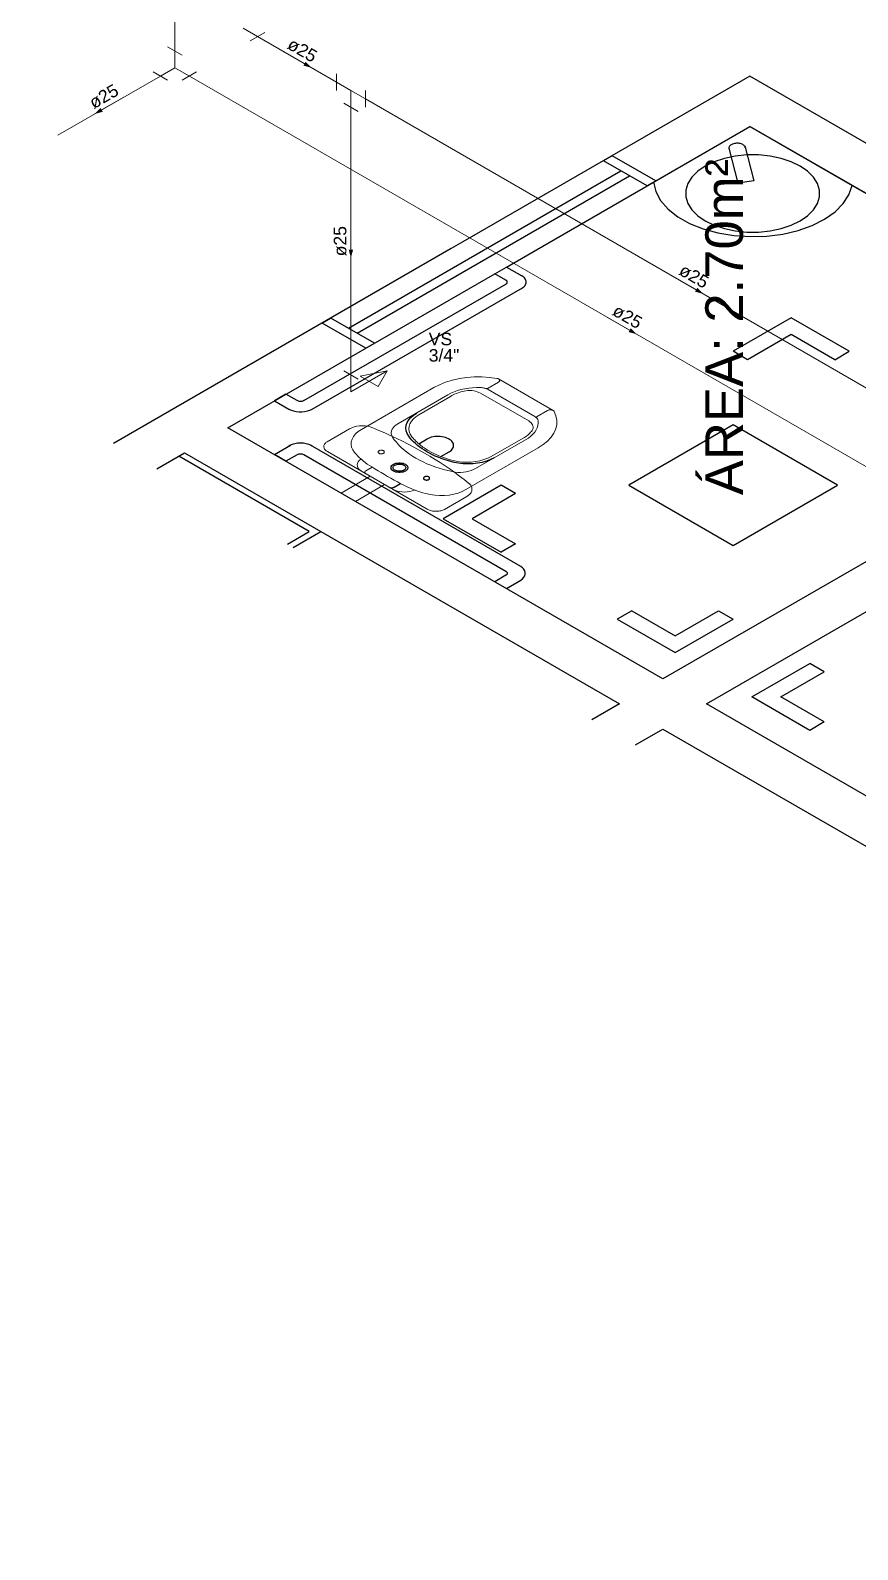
# Model space of a CAD drawing. Header units: millimetres. Extents: x 40 to 499, y -93 to 187.
# Drawn here: x 124.44 to 134.33, y 47.09 to 65.25 of the extents above; entities that cross this region are included whole.
import ezdxf

# ---------------------------------------------------------------- set-up
doc = ezdxf.new("R2010")
doc.units = ezdxf.units.MM
doc.header["$MEASUREMENT"] = 0
doc.layers.add('. Layaot', color=8, linetype='Continuous')
doc.layers.add('A-PARED', color=4, linetype='Continuous')
for name, color, linetype, lineweight in [('015', 8, 'Continuous', 15), ('A-PISO', 8, 'Continuous', 5), ('AF-Condutos', 4, 'Continuous', 5), ('AF-Conexões', 9, 'Continuous', 5), ('AF-Sentido conduto', 9, 'Continuous', 5), ('AF-Textos conduto', 7, 'Continuous', 5), ('Textos', 7, 'Continuous', 5)]:
    doc.layers.add(name, color=color, linetype=linetype, lineweight=lineweight)
doc.styles.add('Arial', font='arial.ttf')

msp = doc.modelspace()

# ---------------------------------------------------------------- hatches: boundary and pattern name
at = {"layer": 'AF-Sentido conduto', "linetype": 'Continuous'}
for points in [[(127.803, 64.801), (127.732, 64.872), (127.706, 64.827)], [(125.212, 64.249), (125.309, 64.275), (125.283, 64.319)], [(128.273, 62.529), (128.299, 62.626), (128.248, 62.626)], [(132.481, 62.1), (132.41, 62.171), (132.384, 62.126)], [(131.686, 61.618), (131.615, 61.688), (131.59, 61.643)]]:
    msp.add_hatch(color=1, dxfattribs=at).paths.add_polyline_path(points)

# ---------------------------------------------------------------- linework, layer by layer
at = {"layer": '. Layaot'}
for p, q in [((133.04, 64.7), (129.611, 62.72)), ((135.777, 63.12), (133.04, 64.7)), ((130.131, 62.42), (133.04, 64.1)), ((131.889, 63.436), (133.04, 64.1)), ((134.26, 63.396), (133.04, 64.1)), ((135.257, 62.82), (133.04, 64.1)), ((133.04, 64.1), (134.26, 63.396)), ((131.395, 63.75), (131.291, 63.69)), ((131.915, 63.45), (131.395, 63.75)), ((132.788, 63.84), (132.895, 63.423)), ((132.979, 63.867), (133.085, 63.45)), ((128.243, 61.69), (131.499, 63.57)), ((131.811, 63.39), (131.291, 63.69)), ((128.347, 61.63), (131.603, 63.51)), ((131.915, 63.45), (131.811, 63.39)), ((133.085, 63.45), (132.895, 63.423)), ((134.26, 63.396), (135.257, 62.82)), ((129.472, 62.64), (125.436, 60.31)), ((126.805, 60.5), (129.992, 62.34)), ((127.712, 60.824), (130.124, 62.217)), ((127.931, 61.75), (128.035, 61.81)), ((128.45, 61.45), (127.931, 61.75)), ((128.554, 61.51), (128.035, 61.81)), ((128.45, 61.45), (128.554, 61.51)), ((138.756, 61.4), (132.001, 57.5)), ((133.012, 61.313), (132.839, 61.413)), ((134.052, 61.313), (134.225, 61.413)), ((132.521, 57.2), (139.276, 61.1)), ((132.001, 57.5), (126.805, 60.5)), ((125.956, 60.01), (126.285, 60.2)), ((127.775, 59.26), (126.216, 60.16)), ((126.285, 60.2), (131.483, 57.2)), ((130.124, 58.784), (127.712, 60.177)), ((130.241, 59.713), (130.068, 59.813)), ((127.515, 59.11), (127.775, 59.26)), ((127.584, 59.07), (127.913, 59.26)), ((130.241, 59.113), (130.068, 59.013)), ((131.627, 58.313), (131.454, 58.213)), ((132.666, 58.313), (132.839, 58.213)), ((133.928, 57.584), (133.755, 57.684)), ((131.483, 57.2), (131.153, 57.009)), ((137.717, 54.2), (132.521, 57.2)), ((131.672, 56.71), (132.001, 56.9)), ((132.001, 56.9), (137.198, 53.9)), ((133.928, 56.984), (133.755, 56.884))]:
    msp.add_line(p, q, dxfattribs=at)
for points in [[(132.984, 63.846), (132.983, 63.853), (132.98, 63.859), (132.976, 63.866), (132.97, 63.872), (132.963, 63.878), (132.955, 63.883), (132.946, 63.888), (132.936, 63.892), (132.925, 63.895), (132.914, 63.897), (132.902, 63.899), (132.89, 63.899), (132.878, 63.899), (132.866, 63.898), (132.854, 63.896), (132.843, 63.894), (132.833, 63.89), (132.823, 63.886), (132.814, 63.881), (132.807, 63.876), (132.8, 63.87), (132.795, 63.864), (132.791, 63.857), (132.789, 63.85), (132.788, 63.843), (132.789, 63.836), (132.791, 63.829)], [(132.506, 63.626), (132.416, 63.564), (132.346, 63.494), (132.298, 63.418), (132.274, 63.339), (132.274, 63.258), (132.298, 63.179), (132.346, 63.103), (132.416, 63.033), (132.506, 62.971), (132.613, 62.919), (132.734, 62.879), (132.865, 62.851), (133.003, 62.837), (133.142, 62.837), (133.28, 62.851), (133.411, 62.879), (133.533, 62.919), (133.64, 62.971), (133.729, 63.033), (133.799, 63.103), (133.847, 63.179), (133.871, 63.258), (133.871, 63.339), (133.847, 63.418), (133.799, 63.494), (133.729, 63.564), (133.64, 63.626), (133.533, 63.678), (133.411, 63.718), (133.28, 63.746), (133.142, 63.76), (133.003, 63.76), (132.865, 63.746), (132.734, 63.718), (132.613, 63.678), (132.506, 63.626)], [(131.889, 63.436), (131.915, 63.323), (131.973, 63.214), (132.061, 63.113), (132.178, 63.021), (132.318, 62.941), (132.48, 62.876), (132.658, 62.827), (132.847, 62.796), (133.043, 62.784), (133.24, 62.79), (133.432, 62.814), (133.614, 62.857), (133.782, 62.917), (133.931, 62.991), (134.056, 63.079), (134.154, 63.178), (134.223, 63.284), (134.26, 63.396)], [(130.124, 62.217), (130.128, 62.219), (130.131, 62.221), (130.133, 62.224), (130.136, 62.226), (130.138, 62.229), (130.139, 62.232), (130.14, 62.235), (130.141, 62.237), (130.141, 62.24), (130.141, 62.243), (130.14, 62.246), (130.139, 62.249), (130.138, 62.252), (130.136, 62.254), (130.133, 62.257), (130.131, 62.259), (130.128, 62.262), (130.124, 62.264), (130.124, 62.264), (130.124, 62.264), (129.992, 62.34), (130.131, 62.42), (130.323, 62.309)], [(130.304, 62.16), (130.316, 62.167), (130.328, 62.175), (130.338, 62.183), (130.347, 62.192), (130.354, 62.201), (130.36, 62.21), (130.364, 62.22), (130.366, 62.23), (130.367, 62.24), (130.366, 62.25), (130.364, 62.26), (130.36, 62.27), (130.354, 62.28), (130.347, 62.289), (130.338, 62.298), (130.328, 62.306), (130.316, 62.313), (130.304, 62.32)], [(127.712, 60.824), (127.704, 60.82), (127.695, 60.817), (127.686, 60.815), (127.676, 60.814), (127.666, 60.814), (127.656, 60.815), (127.647, 60.817), (127.638, 60.82), (127.63, 60.824), (127.63, 60.824), (127.63, 60.824), (127.498, 60.9), (127.359, 60.82), (127.532, 60.72), (127.532, 60.72), (127.559, 60.709), (127.589, 60.7), (127.621, 60.694), (127.654, 60.691), (127.688, 60.691), (127.721, 60.694), (127.753, 60.7), (127.783, 60.709), (127.81, 60.72), (127.81, 60.72), (127.81, 60.72), (130.323, 62.171)], [(134.225, 61.413), (133.532, 61.813), (132.839, 61.413)], [(134.052, 61.313), (133.532, 61.613), (133.012, 61.313)], [(129.983, 60.141), (129.94, 60.119), (129.893, 60.101), (129.841, 60.086), (129.787, 60.075), (129.731, 60.069), (129.673, 60.067), (129.616, 60.069), (129.56, 60.076), (129.506, 60.086), (129.506, 60.086), (129.506, 60.086), (129.506, 60.086), (129.466, 60.097), (129.427, 60.108), (129.389, 60.12), (129.351, 60.133), (129.315, 60.147), (129.28, 60.162), (129.246, 60.178), (129.213, 60.195), (129.182, 60.212), (129.182, 60.212), (129.182, 60.212), (129.182, 60.212), (129.152, 60.23), (129.123, 60.249), (129.096, 60.269), (129.07, 60.289), (129.045, 60.31), (129.023, 60.331), (129.002, 60.353), (128.982, 60.376), (128.964, 60.399), (128.964, 60.399), (128.964, 60.399), (128.964, 60.399), (128.946, 60.43), (128.934, 60.463), (128.931, 60.496), (128.934, 60.529), (128.945, 60.561), (128.964, 60.593), (128.989, 60.622), (129.021, 60.65), (129.059, 60.675), (129.059, 60.675), (129.059, 60.675)], [(132.839, 59.093), (134.086, 59.813), (132.839, 60.533), (131.592, 59.813), (132.839, 59.093)], [(127.712, 60.177), (127.704, 60.18), (127.695, 60.183), (127.686, 60.185), (127.676, 60.186), (127.666, 60.186), (127.656, 60.185), (127.647, 60.183), (127.638, 60.18), (127.63, 60.177), (127.63, 60.177), (127.63, 60.177), (127.498, 60.1), (127.359, 60.18), (127.552, 60.291)], [(127.81, 60.28), (127.798, 60.288), (127.784, 60.294), (127.77, 60.3), (127.755, 60.305), (127.739, 60.309), (127.723, 60.313), (127.706, 60.315), (127.688, 60.316), (127.671, 60.317), (127.654, 60.316), (127.636, 60.315), (127.619, 60.313), (127.603, 60.309), (127.587, 60.305), (127.572, 60.3), (127.558, 60.294), (127.544, 60.288), (127.532, 60.28)], [(130.124, 58.784), (130.128, 58.782), (130.131, 58.779), (130.133, 58.777), (130.136, 58.774), (130.138, 58.772), (130.139, 58.769), (130.14, 58.766), (130.141, 58.763), (130.141, 58.76), (130.141, 58.757), (130.14, 58.755), (130.139, 58.752), (130.138, 58.749), (130.136, 58.746), (130.133, 58.744), (130.131, 58.741), (130.128, 58.739), (130.124, 58.737), (130.124, 58.737), (130.124, 58.737), (129.992, 58.66), (130.131, 58.58), (130.304, 58.68), (130.304, 58.68), (130.324, 58.696), (130.339, 58.713), (130.35, 58.731), (130.355, 58.751), (130.355, 58.77), (130.35, 58.789), (130.339, 58.808), (130.324, 58.825), (130.304, 58.84), (130.304, 58.84), (130.304, 58.84), (127.79, 60.291)], [(129.084, 60.308), (129.184, 60.366)], [(129.349, 60.155), (129.446, 60.211), (129.446, 60.211), (129.46, 60.221), (129.473, 60.231), (129.483, 60.242), (129.491, 60.254), (129.497, 60.266), (129.5, 60.278), (129.5, 60.291), (129.498, 60.303), (129.494, 60.316), (129.487, 60.328), (129.478, 60.339), (129.467, 60.35), (129.453, 60.36), (129.438, 60.369), (129.421, 60.376), (129.402, 60.383), (129.382, 60.388), (129.362, 60.392), (129.34, 60.395), (129.319, 60.396), (129.297, 60.395), (129.275, 60.394), (129.254, 60.39), (129.234, 60.386), (129.215, 60.38), (129.197, 60.373), (129.181, 60.364), (129.181, 60.364), (129.181, 60.364)], [(128.924, 60.063), (128.935, 60.056), (128.944, 60.047), (128.95, 60.037), (128.953, 60.028), (128.953, 60.017), (128.95, 60.007), (128.944, 59.998), (128.935, 59.989), (128.924, 59.982), (128.911, 59.975), (128.896, 59.97), (128.879, 59.967), (128.862, 59.965), (128.844, 59.965), (128.827, 59.967), (128.811, 59.97), (128.796, 59.975), (128.782, 59.982), (128.782, 59.982), (128.782, 59.982), (128.782, 59.982), (128.771, 59.989), (128.762, 59.998), (128.756, 60.007), (128.753, 60.017), (128.753, 60.028), (128.756, 60.037), (128.762, 60.047), (128.771, 60.056), (128.782, 60.063), (128.796, 60.07), (128.811, 60.075), (128.827, 60.078), (128.844, 60.08), (128.862, 60.08), (128.879, 60.078), (128.896, 60.075), (128.911, 60.07), (128.924, 60.063), (128.924, 60.063)], [(128.907, 60.053), (128.915, 60.048), (128.922, 60.041), (128.926, 60.034), (128.929, 60.026), (128.929, 60.019), (128.926, 60.011), (128.922, 60.004), (128.915, 59.997), (128.907, 59.992), (128.897, 59.987), (128.885, 59.983), (128.873, 59.98), (128.86, 59.979), (128.847, 59.979), (128.833, 59.98), (128.821, 59.983), (128.81, 59.987), (128.8, 59.992), (128.8, 59.992), (128.8, 59.992), (128.8, 59.992), (128.791, 59.997), (128.784, 60.004), (128.78, 60.011), (128.778, 60.019), (128.778, 60.026), (128.78, 60.034), (128.784, 60.041), (128.791, 60.048), (128.8, 60.053), (128.81, 60.058), (128.821, 60.062), (128.833, 60.065), (128.847, 60.066), (128.86, 60.066), (128.873, 60.065), (128.885, 60.062), (128.897, 60.058), (128.907, 60.053), (128.907, 60.053)], [(129.151, 59.881), (129.156, 59.879), (129.162, 59.877), (129.168, 59.876), (129.174, 59.875), (129.181, 59.875), (129.187, 59.876), (129.193, 59.877), (129.199, 59.879), (129.203, 59.881), (129.208, 59.884), (129.211, 59.887), (129.213, 59.891), (129.214, 59.895), (129.214, 59.898), (129.213, 59.902), (129.211, 59.905), (129.208, 59.909), (129.203, 59.912), (129.203, 59.912), (129.203, 59.912), (129.203, 59.912), (129.199, 59.914), (129.193, 59.916), (129.187, 59.917), (129.181, 59.918), (129.174, 59.918), (129.168, 59.917), (129.162, 59.916), (129.156, 59.914), (129.151, 59.912), (129.147, 59.909), (129.144, 59.905), (129.142, 59.902), (129.14, 59.898), (129.14, 59.895), (129.142, 59.891), (129.144, 59.887), (129.147, 59.884), (129.151, 59.881), (129.151, 59.881)], [(128.728, 59.79), (128.734, 59.787), (128.74, 59.785), (128.748, 59.783), (128.755, 59.783), (128.763, 59.783), (128.77, 59.783), (128.777, 59.785), (128.784, 59.787), (128.79, 59.79), (128.79, 59.79), (128.79, 59.79), (128.865, 59.834)], [(130.068, 59.813), (129.375, 59.413), (130.068, 59.013)], [(130.241, 59.713), (129.722, 59.413), (130.241, 59.113)], [(131.627, 58.313), (132.147, 58.013), (132.666, 58.313)], [(131.454, 58.213), (132.147, 57.813), (132.839, 58.213)], [(133.755, 56.884), (133.062, 57.284), (133.755, 57.684)], [(133.928, 56.984), (133.408, 57.284), (133.928, 57.584)]]:
    msp.add_lwpolyline(points, dxfattribs=at)
msp.add_circle((169.946, 37.038), 130.183)
at = {"layer": '015'}
for p, q in [((130.036, 61.043), (129.913, 60.972)), ((130.689, 60.706), (130.037, 61.083)), ((130.037, 61.083), (130.071, 61.063))]:
    msp.add_line(p, q, dxfattribs=at)
at = {"layer": '015', "ltscale": 0.31}
for p, q in [((128.503, 59.92), (128.157, 59.72)), ((128.676, 59.82), (128.33, 59.62)), ((128.33, 59.62), (128.157, 59.72))]:
    msp.add_line(p, q, dxfattribs=at)
at = {"layer": '015'}
for points in [[(130.036, 61.043), (130.042, 61.047), (130.046, 61.051), (130.049, 61.056), (130.051, 61.06), (130.051, 61.065), (130.049, 61.07), (130.047, 61.075), (130.042, 61.079), (130.037, 61.083), (130.037, 61.083), (130.037, 61.083), (130.037, 61.083), (130.035, 61.084), (130.033, 61.085), (130.031, 61.086), (130.028, 61.087), (130.026, 61.088), (130.024, 61.088), (130.021, 61.089), (130.018, 61.09), (130.016, 61.09), (130.016, 61.09), (130.016, 61.09), (130.016, 61.09), (129.927, 61.102), (129.837, 61.107), (129.747, 61.107), (129.657, 61.1), (129.57, 61.087), (129.485, 61.068), (129.405, 61.043), (129.331, 61.014), (129.263, 60.979), (129.263, 60.979), (129.263, 60.979), (128.398, 60.48), (128.398, 60.48), (128.361, 60.455), (128.329, 60.427), (128.305, 60.397), (128.287, 60.365), (128.278, 60.333), (128.276, 60.299), (128.282, 60.267), (128.296, 60.234), (128.318, 60.204), (128.318, 60.204), (128.318, 60.204), (128.318, 60.204), (128.336, 60.183), (128.355, 60.162), (128.376, 60.142), (128.398, 60.123), (128.42, 60.103), (128.444, 60.085), (128.469, 60.066), (128.495, 60.048), (128.522, 60.031), (128.522, 60.031), (128.522, 60.031), (128.522, 60.031), (128.56, 60.008), (128.597, 59.985), (128.635, 59.963), (128.673, 59.94), (128.712, 59.918), (128.75, 59.896), (128.789, 59.874), (128.829, 59.853), (128.868, 59.831), (128.868, 59.831), (128.868, 59.831), (128.868, 59.831), (128.898, 59.816), (128.929, 59.801), (128.961, 59.786), (128.994, 59.772), (129.027, 59.759), (129.061, 59.747), (129.096, 59.735), (129.131, 59.724), (129.167, 59.713), (129.167, 59.713), (129.167, 59.713), (129.167, 59.713), (129.221, 59.701), (129.276, 59.693), (129.333, 59.689), (129.391, 59.69), (129.447, 59.696), (129.502, 59.705), (129.554, 59.72), (129.602, 59.738), (129.645, 59.76), (129.645, 59.76), (129.645, 59.76), (130.51, 60.259), (130.51, 60.259), (130.57, 60.298), (130.622, 60.341), (130.665, 60.387), (130.697, 60.436), (130.72, 60.486), (130.732, 60.538), (130.733, 60.59), (130.723, 60.642), (130.703, 60.693), (130.703, 60.693), (130.703, 60.693), (130.703, 60.693), (130.702, 60.695), (130.701, 60.697), (130.7, 60.698), (130.698, 60.7), (130.697, 60.701), (130.695, 60.702), (130.693, 60.704), (130.691, 60.705), (130.689, 60.706), (130.689, 60.706), (130.689, 60.706), (130.689, 60.706), (130.683, 60.709), (130.675, 60.711), (130.667, 60.713), (130.659, 60.714), (130.651, 60.714), (130.643, 60.713), (130.635, 60.711), (130.628, 60.708), (130.622, 60.705), (130.622, 60.705), (130.622, 60.705), (130.498, 60.634), (130.498, 60.634), (130.496, 60.632), (130.494, 60.631), (130.492, 60.629), (130.491, 60.627), (130.491, 60.624), (130.491, 60.622), (130.491, 60.62), (130.492, 60.618), (130.494, 60.616), (130.494, 60.616), (130.494, 60.616)], [(128.771, 60.387), (128.762, 60.406), (128.756, 60.425), (128.755, 60.444), (128.759, 60.463), (128.766, 60.482), (128.778, 60.5), (128.793, 60.517), (128.812, 60.533), (128.835, 60.547), (128.835, 60.547), (128.835, 60.547), (129.432, 60.892), (129.432, 60.892), (129.432, 60.892), (129.467, 60.911), (129.505, 60.928), (129.545, 60.943), (129.588, 60.955), (129.633, 60.965), (129.68, 60.973), (129.727, 60.978), (129.775, 60.98), (129.823, 60.98), (129.823, 60.98), (129.823, 60.98), (129.823, 60.98), (129.834, 60.979), (129.845, 60.978), (129.855, 60.976), (129.865, 60.974), (129.875, 60.971), (129.885, 60.968), (129.894, 60.965), (129.903, 60.961), (129.911, 60.957), (129.911, 60.957), (129.911, 60.957), (130.472, 60.633), (130.472, 60.633), (130.479, 60.628), (130.486, 60.623), (130.492, 60.618), (130.497, 60.612), (130.502, 60.607), (130.505, 60.601), (130.508, 60.595), (130.51, 60.588), (130.511, 60.582), (130.511, 60.582), (130.511, 60.582), (130.511, 60.582), (130.512, 60.554), (130.508, 60.527), (130.5, 60.499), (130.487, 60.473), (130.469, 60.447), (130.448, 60.422), (130.422, 60.398), (130.393, 60.376), (130.36, 60.356), (130.36, 60.356), (130.36, 60.356), (129.763, 60.012), (129.763, 60.012), (129.763, 60.012), (129.738, 59.999), (129.711, 59.988), (129.681, 59.979), (129.65, 59.972), (129.617, 59.968), (129.584, 59.966), (129.551, 59.966), (129.518, 59.969), (129.486, 59.975), (129.486, 59.975), (129.486, 59.975), (129.486, 59.975), (129.432, 59.987), (129.379, 60.001), (129.327, 60.016), (129.277, 60.033), (129.228, 60.051), (129.181, 60.07), (129.135, 60.091), (129.091, 60.112), (129.049, 60.135), (129.049, 60.135), (129.049, 60.135), (129.049, 60.135), (129.009, 60.16), (128.972, 60.185), (128.936, 60.211), (128.902, 60.239), (128.871, 60.267), (128.842, 60.296), (128.816, 60.326), (128.792, 60.356), (128.771, 60.387), (128.771, 60.387), (128.771, 60.387)], [(129.084, 60.308), (129.073, 60.317), (129.063, 60.326), (129.054, 60.336), (129.044, 60.345), (129.035, 60.354), (129.026, 60.364), (129.018, 60.374), (129.01, 60.383), (129.002, 60.393), (129.002, 60.393), (129.002, 60.393), (129.002, 60.393), (128.983, 60.423), (128.971, 60.453), (128.967, 60.485), (128.969, 60.516), (128.979, 60.547), (128.996, 60.577), (129.02, 60.605), (129.05, 60.631), (129.086, 60.655), (129.086, 60.655), (129.086, 60.655), (129.463, 60.875), (129.463, 60.875), (129.463, 60.875), (129.478, 60.884), (129.495, 60.892), (129.512, 60.9), (129.529, 60.907), (129.547, 60.914), (129.566, 60.921), (129.586, 60.927), (129.605, 60.932), (129.625, 60.937), (129.625, 60.937), (129.625, 60.937), (129.625, 60.937), (129.648, 60.941), (129.671, 60.944), (129.694, 60.944), (129.717, 60.943), (129.74, 60.94), (129.762, 60.936), (129.783, 60.93), (129.803, 60.922), (129.82, 60.913), (129.82, 60.913), (129.82, 60.913), (130.397, 60.581), (130.397, 60.581), (130.412, 60.57), (130.425, 60.559), (130.436, 60.547), (130.443, 60.534), (130.448, 60.521), (130.45, 60.508), (130.449, 60.494), (130.445, 60.481), (130.438, 60.468), (130.438, 60.468), (130.438, 60.468), (130.438, 60.468), (130.429, 60.456), (130.42, 60.445), (130.41, 60.434), (130.398, 60.423), (130.386, 60.413), (130.373, 60.402), (130.36, 60.393), (130.345, 60.383), (130.33, 60.374), (130.33, 60.374), (130.33, 60.374), (129.949, 60.157), (129.949, 60.157), (129.949, 60.157), (129.908, 60.136), (129.863, 60.119), (129.814, 60.105), (129.762, 60.095), (129.708, 60.089), (129.654, 60.088), (129.6, 60.09), (129.547, 60.097), (129.496, 60.108), (129.496, 60.108), (129.496, 60.108), (129.496, 60.108), (129.46, 60.118), (129.425, 60.129), (129.39, 60.14), (129.357, 60.152), (129.324, 60.165), (129.292, 60.179), (129.262, 60.193), (129.232, 60.209), (129.203, 60.224), (129.203, 60.224), (129.203, 60.224), (129.203, 60.224), (129.189, 60.233), (129.174, 60.242), (129.16, 60.251), (129.147, 60.26), (129.133, 60.269), (129.12, 60.279), (129.108, 60.288), (129.096, 60.298), (129.084, 60.308), (129.084, 60.308), (129.084, 60.308)], [(129.882, 60.969), (129.885, 60.969), (129.889, 60.968), (129.892, 60.968), (129.896, 60.968), (129.9, 60.968), (129.904, 60.968), (129.907, 60.969), (129.91, 60.97), (129.913, 60.972)], [(128.609, 60.194), (128.614, 60.192), (128.62, 60.19), (128.626, 60.189), (128.632, 60.188), (128.639, 60.188), (128.645, 60.189), (128.651, 60.19), (128.657, 60.192), (128.662, 60.194), (128.666, 60.197), (128.669, 60.2), (128.671, 60.204), (128.672, 60.207), (128.672, 60.211), (128.671, 60.215), (128.669, 60.218), (128.666, 60.222), (128.662, 60.224), (128.662, 60.224), (128.662, 60.224), (128.662, 60.224), (128.657, 60.227), (128.651, 60.229), (128.645, 60.23), (128.639, 60.231), (128.632, 60.231), (128.626, 60.23), (128.62, 60.229), (128.614, 60.227), (128.609, 60.224), (128.605, 60.222), (128.602, 60.218), (128.6, 60.215), (128.598, 60.211), (128.598, 60.207), (128.6, 60.204), (128.602, 60.2), (128.605, 60.197), (128.609, 60.194), (128.609, 60.194)], [(128.451, 59.95), (128.448, 59.952), (128.446, 59.953), (128.444, 59.955), (128.442, 59.957), (128.441, 59.959), (128.44, 59.961), (128.439, 59.963), (128.438, 59.966), (128.438, 59.968), (128.438, 59.97), (128.439, 59.972), (128.44, 59.974), (128.441, 59.976), (128.442, 59.978), (128.444, 59.98), (128.446, 59.982), (128.448, 59.984), (128.451, 59.986), (128.451, 59.986), (128.451, 59.986), (128.527, 60.029)]]:
    msp.add_lwpolyline(points, dxfattribs=at)
at = {"layer": '015', "ltscale": 0.31}
msp.add_lwpolyline([(129.032, 59.755), (129.006, 59.745), (128.977, 59.738), (128.946, 59.733), (128.915, 59.731), (128.884, 59.732), (128.853, 59.736), (128.824, 59.743), (128.797, 59.752), (128.773, 59.764), (128.773, 59.764), (128.773, 59.764), (128.406, 59.976), (128.406, 59.976), (128.386, 59.99), (128.37, 60.005), (128.358, 60.022), (128.351, 60.04), (128.349, 60.058), (128.352, 60.076), (128.36, 60.094), (128.373, 60.11), (128.39, 60.125), (128.39, 60.125), (128.39, 60.125)], dxfattribs=at)
at = {"layer": 'A-PARED'}
for p, q in [((129.611, 62.72), (129.472, 62.64)), ((129.611, 62.72), (129.611, 62.72)), ((129.992, 62.34), (130.131, 62.42)), ((129.992, 62.34), (129.992, 62.34))]:
    msp.add_line(p, q, dxfattribs=at)
at = {"layer": 'A-PISO'}
msp.add_lwpolyline([(127.99, 60.333), (127.982, 60.328), (127.974, 60.322), (127.968, 60.315), (127.962, 60.309), (127.957, 60.302), (127.953, 60.295), (127.951, 60.288), (127.949, 60.28), (127.949, 60.273), (127.95, 60.266), (127.952, 60.258), (127.955, 60.251), (127.959, 60.244), (127.964, 60.237), (127.97, 60.231), (127.977, 60.225), (127.985, 60.219), (127.994, 60.214), (127.994, 60.214), (127.994, 60.214), (129.184, 59.527), (129.184, 59.527), (129.194, 59.521), (129.204, 59.517), (129.214, 59.513), (129.225, 59.509), (129.237, 59.506), (129.249, 59.504), (129.262, 59.502), (129.274, 59.501), (129.287, 59.501), (129.3, 59.501), (129.312, 59.502), (129.325, 59.503), (129.337, 59.505), (129.349, 59.508), (129.36, 59.511), (129.371, 59.515), (129.381, 59.519), (129.391, 59.524), (129.391, 59.524), (129.391, 59.524), (129.658, 59.679), (129.658, 59.679), (129.675, 59.689), (129.689, 59.701), (129.7, 59.714), (129.709, 59.727), (129.716, 59.741), (129.719, 59.756), (129.719, 59.77), (129.717, 59.784), (129.712, 59.798), (129.712, 59.798), (129.712, 59.798), (129.712, 59.798), (129.709, 59.803), (129.707, 59.808), (129.704, 59.812), (129.7, 59.817), (129.697, 59.821), (129.693, 59.826), (129.688, 59.83), (129.684, 59.834), (129.679, 59.838), (129.679, 59.838), (129.679, 59.838), (129.679, 59.838), (129.626, 59.88), (129.571, 59.922), (129.515, 59.963), (129.458, 60.003), (129.4, 60.043), (129.34, 60.083), (129.28, 60.121), (129.217, 60.159), (129.154, 60.196), (129.154, 60.196), (129.154, 60.196), (129.154, 60.196), (129.09, 60.233), (129.024, 60.269), (128.957, 60.304), (128.889, 60.338), (128.82, 60.372), (128.75, 60.405), (128.679, 60.437), (128.607, 60.468), (128.534, 60.499), (128.534, 60.499), (128.534, 60.499), (128.534, 60.499), (128.505, 60.509), (128.474, 60.517), (128.442, 60.521), (128.409, 60.523), (128.375, 60.521), (128.343, 60.517), (128.312, 60.51), (128.283, 60.5), (128.258, 60.487), (128.258, 60.487), (128.258, 60.487), (127.99, 60.333)], dxfattribs=at)
at = {"layer": 'AF-Condutos'}
for p, q in [((126.17, 67.202), (126.17, 65.002)), ((127.159, 65.173), (128.1, 64.629)), ((125.997, 64.702), (124.773, 63.995)), ((126.344, 64.702), (136.682, 58.733)), ((128.273, 64.329), (128.273, 61.129)), ((128.447, 64.429), (136.168, 59.971))]:
    msp.add_line(p, q, dxfattribs=at)
at = {"layer": 'AF-Conexões', "color": 5}
for p, q in [((126.986, 65.273), (127.159, 65.173)), ((127.245, 65.223), (127.072, 65.123)), ((126.257, 64.952), (126.084, 65.052)), ((126.17, 64.802), (126.17, 65.002)), ((126.084, 64.652), (125.911, 64.752)), ((126.17, 64.802), (125.997, 64.702)), ((126.17, 64.802), (126.344, 64.702)), ((126.43, 64.752), (126.257, 64.652)), ((128.1, 64.729), (128.1, 64.529)), ((128.273, 64.529), (128.1, 64.629)), ((128.273, 64.529), (128.447, 64.429)), ((128.273, 64.529), (128.273, 64.329)), ((128.447, 64.329), (128.447, 64.529)), ((128.187, 64.379), (128.36, 64.279)), ((128.36, 61.079), (128.187, 61.179)), ((128.273, 60.929), (128.706, 61.179)), ((128.706, 61.179), (128.382, 61.117)), ((128.598, 60.992), (128.706, 61.179)), ((128.273, 60.929), (128.273, 61.129)), ((128.382, 61.117), (128.598, 60.992))]:
    msp.add_line(p, q, dxfattribs=at)
at = {"layer": 'AF-Sentido conduto', "color": 1}
for points in [[(127.456, 65.001), (127.803, 64.801)], [(125.559, 64.449), (125.212, 64.249)], [(128.273, 62.929), (128.273, 62.529)], [(132.134, 62.3), (132.481, 62.1)], [(131.34, 61.818), (131.686, 61.618)]]:
    msp.add_lwpolyline(points, dxfattribs=at)

# ---------------------------------------------------------------- texts
at = {"layer": '. Layaot', "insert": (132.963, 61.703), "char_height": 0.45, "width": 8.03552, "attachment_point": 8, "rotation": 90.0002, "line_spacing_factor": 0.6, "style": 'Arial'}
msp.add_mtext('ÁREA: 2.70m²', dxfattribs=at)
at = {"layer": 'AF-Textos conduto', "char_height": 0.15, "width": 0.7221, "attachment_point": 8, "line_spacing_factor": 0.6, "style": 'Arial'}
for insert, rotation in [((127.655, 64.945), 329.9999), ((125.36, 64.392), 30.0001), ((128.223, 62.729), 90.0002), ((132.333, 62.244), 329.9999), ((131.538, 61.761), 329.9999)]:
    msp.add_mtext('ø25', dxfattribs=dict(at, insert=insert, rotation=rotation))
at = {"layer": 'Textos', "char_height": 0.15, "attachment_point": 7, "line_spacing_factor": 0.6, "style": 'Arial'}
for s, insert, width in [('VS', (129.203, 61.483), 0.5593), ('3/4"', (129.203, 61.288), 0.73125)]:
    msp.add_mtext(s, dxfattribs=dict(at, insert=insert, width=width))

doc.saveas('drawing.dxf')
